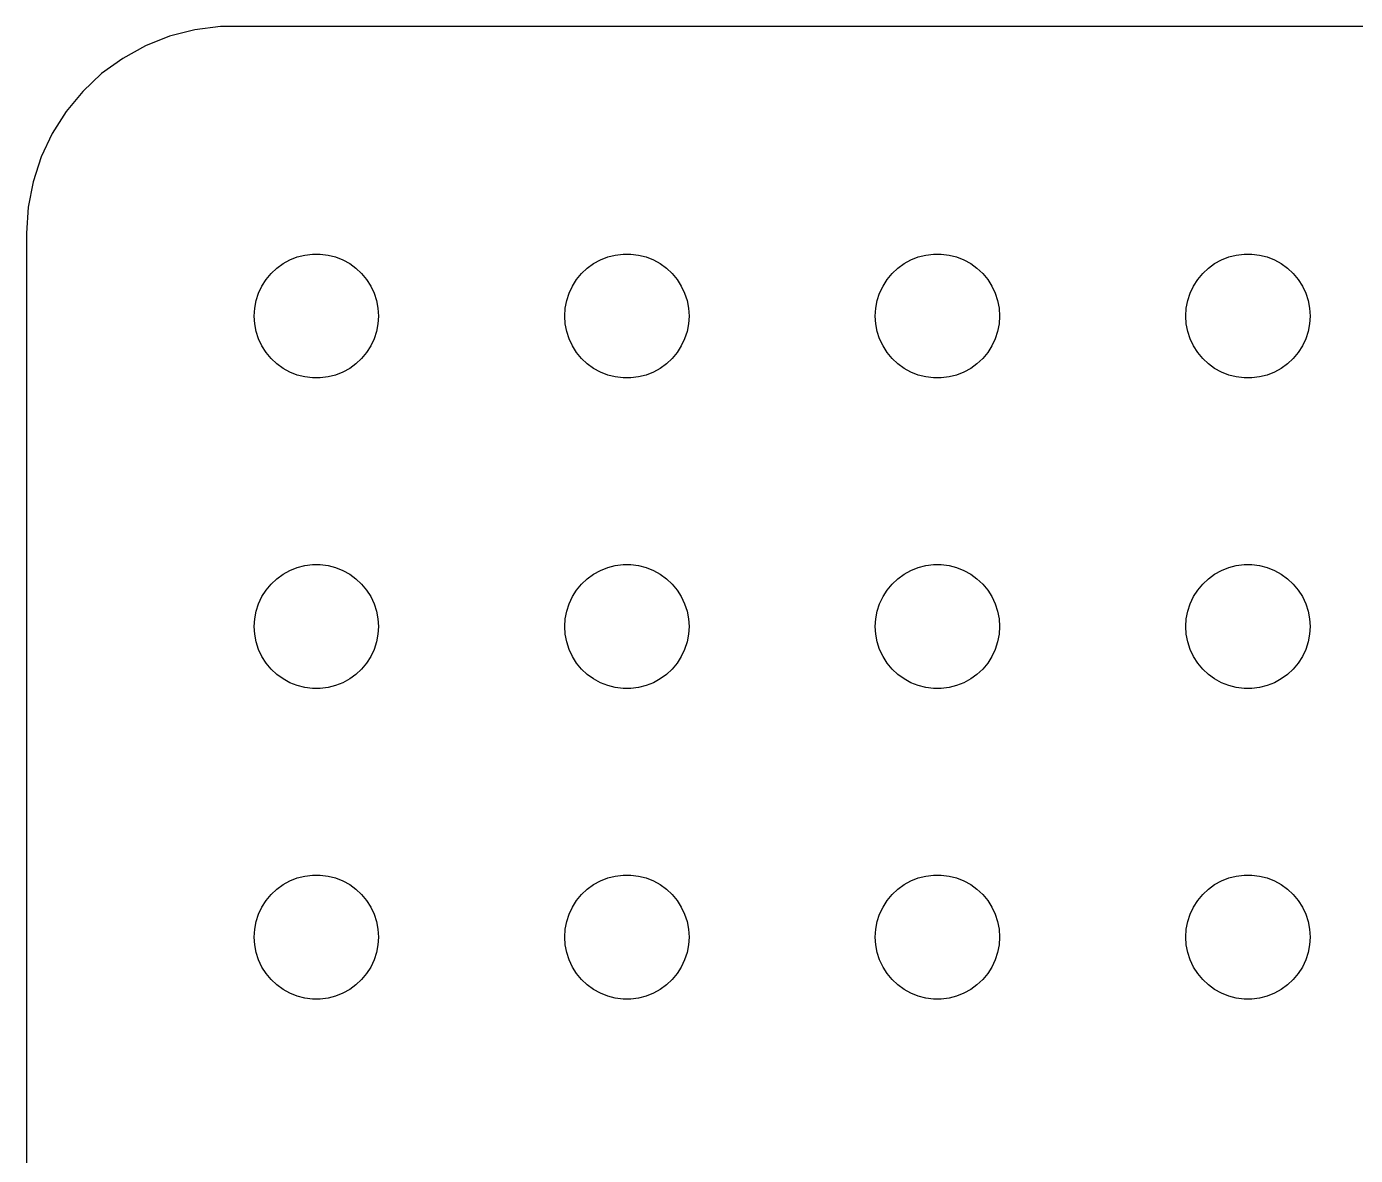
# Model space of a CAD drawing. Header units: metres. Extents: x -134 to 134, y 518 to 1078.
# Drawn here: x -134.5 to -102.4, y 594.73 to 621.99 of the extents above; entities that cross this region are included whole.
import ezdxf

# ---------------------------------------------------------------- set-up
doc = ezdxf.new("R2010")
doc.units = ezdxf.units.M

msp = doc.modelspace()

# ---------------------------------------------------------------- linework, layer by layer
for p, q in [((-131.045, 621.755), (-131.629, 621.524)), ((-130.437, 621.911), (-131.045, 621.755)), ((-129.814, 621.99), (-130.437, 621.911)), ((129.814, 621.99), (-129.814, 621.99)), ((-131.629, 621.524), (-132.179, 621.222)), ((-132.179, 621.222), (-132.687, 620.853)), ((-132.687, 620.853), (-133.145, 620.423)), ((-133.145, 620.423), (-133.545, 619.939)), ((-133.545, 619.939), (-133.882, 619.409)), ((-133.882, 619.409), (-134.149, 618.841)), ((-134.149, 618.841), (-134.343, 618.243)), ((-134.343, 618.243), (-134.461, 617.627)), ((-134.461, 617.627), (-134.5, 617)), ((-134.5, 617), (-134.5, 523)), ((-128.456, 616.156), (-128.304, 616.266)), ((-128.304, 616.266), (-128.139, 616.357)), ((-128.139, 616.357), (-127.964, 616.427)), ((-127.964, 616.427), (-127.781, 616.473)), ((-127.781, 616.473), (-127.594, 616.497)), ((-127.594, 616.497), (-127.406, 616.497)), ((-127.406, 616.497), (-127.219, 616.473)), ((-127.219, 616.473), (-127.036, 616.427)), ((-127.036, 616.427), (-126.861, 616.357)), ((-126.861, 616.357), (-126.696, 616.266)), ((-126.696, 616.266), (-126.544, 616.156)), ((-120.956, 616.156), (-120.804, 616.266)), ((-120.804, 616.266), (-120.639, 616.357)), ((-120.639, 616.357), (-120.464, 616.427)), ((-120.464, 616.427), (-120.281, 616.473)), ((-120.281, 616.473), (-120.094, 616.497)), ((-120.094, 616.497), (-119.906, 616.497)), ((-119.906, 616.497), (-119.719, 616.473)), ((-119.719, 616.473), (-119.536, 616.427)), ((-119.536, 616.427), (-119.361, 616.357)), ((-119.361, 616.357), (-119.196, 616.266)), ((-119.196, 616.266), (-119.044, 616.156)), ((-113.456, 616.156), (-113.304, 616.266)), ((-113.304, 616.266), (-113.139, 616.357)), ((-113.139, 616.357), (-112.964, 616.427)), ((-112.964, 616.427), (-112.781, 616.473)), ((-112.781, 616.473), (-112.594, 616.497)), ((-112.594, 616.497), (-112.406, 616.497)), ((-112.406, 616.497), (-112.219, 616.473)), ((-112.219, 616.473), (-112.036, 616.427)), ((-112.036, 616.427), (-111.861, 616.357)), ((-111.861, 616.357), (-111.696, 616.266)), ((-111.696, 616.266), (-111.544, 616.156)), ((-105.956, 616.156), (-105.804, 616.266)), ((-105.804, 616.266), (-105.639, 616.357)), ((-105.639, 616.357), (-105.464, 616.427)), ((-105.464, 616.427), (-105.281, 616.473)), ((-105.281, 616.473), (-105.094, 616.497)), ((-105.094, 616.497), (-104.906, 616.497)), ((-104.906, 616.497), (-104.719, 616.473)), ((-104.719, 616.473), (-104.536, 616.427)), ((-104.536, 616.427), (-104.361, 616.357)), ((-104.361, 616.357), (-104.196, 616.266)), ((-104.196, 616.266), (-104.044, 616.156)), ((-128.714, 615.882), (-128.593, 616.027)), ((-128.593, 616.027), (-128.456, 616.156)), ((-126.544, 616.156), (-126.407, 616.027)), ((-126.407, 616.027), (-126.286, 615.882)), ((-121.214, 615.882), (-121.093, 616.027)), ((-121.093, 616.027), (-120.956, 616.156)), ((-119.044, 616.156), (-118.907, 616.027)), ((-118.907, 616.027), (-118.786, 615.882)), ((-113.714, 615.882), (-113.593, 616.027)), ((-113.593, 616.027), (-113.456, 616.156)), ((-111.544, 616.156), (-111.407, 616.027)), ((-111.407, 616.027), (-111.286, 615.882)), ((-106.214, 615.882), (-106.093, 616.027)), ((-106.093, 616.027), (-105.956, 616.156)), ((-104.044, 616.156), (-103.907, 616.027)), ((-103.907, 616.027), (-103.786, 615.882)), ((-128.895, 615.552), (-128.814, 615.723)), ((-128.814, 615.723), (-128.714, 615.882)), ((-126.286, 615.882), (-126.186, 615.723)), ((-126.186, 615.723), (-126.105, 615.552)), ((-121.395, 615.552), (-121.314, 615.723)), ((-121.314, 615.723), (-121.214, 615.882)), ((-118.786, 615.882), (-118.686, 615.723)), ((-118.686, 615.723), (-118.605, 615.552)), ((-113.895, 615.552), (-113.814, 615.723)), ((-113.814, 615.723), (-113.714, 615.882)), ((-111.286, 615.882), (-111.186, 615.723)), ((-111.186, 615.723), (-111.105, 615.552)), ((-106.395, 615.552), (-106.314, 615.723)), ((-106.314, 615.723), (-106.214, 615.882)), ((-103.786, 615.882), (-103.686, 615.723)), ((-103.686, 615.723), (-103.605, 615.552)), ((-128.988, 615.188), (-128.953, 615.373)), ((-128.953, 615.373), (-128.895, 615.552)), ((-126.105, 615.552), (-126.047, 615.373)), ((-126.047, 615.373), (-126.012, 615.188)), ((-121.488, 615.188), (-121.453, 615.373)), ((-121.453, 615.373), (-121.395, 615.552)), ((-118.605, 615.552), (-118.547, 615.373)), ((-118.547, 615.373), (-118.512, 615.188)), ((-113.988, 615.188), (-113.953, 615.373)), ((-113.953, 615.373), (-113.895, 615.552)), ((-111.105, 615.552), (-111.047, 615.373)), ((-111.047, 615.373), (-111.012, 615.188)), ((-106.488, 615.188), (-106.453, 615.373)), ((-106.453, 615.373), (-106.395, 615.552)), ((-103.605, 615.552), (-103.547, 615.373)), ((-103.547, 615.373), (-103.512, 615.188)), ((-129, 615), (-128.988, 615.188)), ((-128.988, 614.812), (-129, 615)), ((-126.012, 615.188), (-126, 615)), ((-126, 615), (-126.012, 614.812)), ((-121.5, 615), (-121.488, 615.188)), ((-121.488, 614.812), (-121.5, 615)), ((-118.512, 615.188), (-118.5, 615)), ((-118.5, 615), (-118.512, 614.812)), ((-114, 615), (-113.988, 615.188)), ((-113.988, 614.812), (-114, 615)), ((-111.012, 615.188), (-111, 615)), ((-111, 615), (-111.012, 614.812)), ((-106.5, 615), (-106.488, 615.188)), ((-106.488, 614.812), (-106.5, 615)), ((-103.512, 615.188), (-103.5, 615)), ((-103.5, 615), (-103.512, 614.812)), ((-128.953, 614.627), (-128.988, 614.812)), ((-126.012, 614.812), (-126.047, 614.627)), ((-121.453, 614.627), (-121.488, 614.812)), ((-118.512, 614.812), (-118.547, 614.627)), ((-113.953, 614.627), (-113.988, 614.812)), ((-111.012, 614.812), (-111.047, 614.627)), ((-106.453, 614.627), (-106.488, 614.812)), ((-103.512, 614.812), (-103.547, 614.627)), ((-128.895, 614.448), (-128.953, 614.627)), ((-128.814, 614.277), (-128.895, 614.448)), ((-126.105, 614.448), (-126.186, 614.277)), ((-126.047, 614.627), (-126.105, 614.448)), ((-121.395, 614.448), (-121.453, 614.627)), ((-121.314, 614.277), (-121.395, 614.448)), ((-118.605, 614.448), (-118.686, 614.277)), ((-118.547, 614.627), (-118.605, 614.448)), ((-113.895, 614.448), (-113.953, 614.627)), ((-113.814, 614.277), (-113.895, 614.448)), ((-111.105, 614.448), (-111.186, 614.277)), ((-111.047, 614.627), (-111.105, 614.448)), ((-106.395, 614.448), (-106.453, 614.627)), ((-106.314, 614.277), (-106.395, 614.448)), ((-103.605, 614.448), (-103.686, 614.277)), ((-103.547, 614.627), (-103.605, 614.448)), ((-128.714, 614.118), (-128.814, 614.277)), ((-128.593, 613.973), (-128.714, 614.118)), ((-126.286, 614.118), (-126.407, 613.973)), ((-126.186, 614.277), (-126.286, 614.118)), ((-121.214, 614.118), (-121.314, 614.277)), ((-121.093, 613.973), (-121.214, 614.118)), ((-118.786, 614.118), (-118.907, 613.973)), ((-118.686, 614.277), (-118.786, 614.118)), ((-113.714, 614.118), (-113.814, 614.277)), ((-113.593, 613.973), (-113.714, 614.118)), ((-111.286, 614.118), (-111.407, 613.973)), ((-111.186, 614.277), (-111.286, 614.118)), ((-106.214, 614.118), (-106.314, 614.277)), ((-106.093, 613.973), (-106.214, 614.118)), ((-103.786, 614.118), (-103.907, 613.973)), ((-103.686, 614.277), (-103.786, 614.118)), ((-128.456, 613.844), (-128.593, 613.973)), ((-128.304, 613.734), (-128.456, 613.844)), ((-128.139, 613.643), (-128.304, 613.734)), ((-126.696, 613.734), (-126.861, 613.643)), ((-126.544, 613.844), (-126.696, 613.734)), ((-126.407, 613.973), (-126.544, 613.844)), ((-120.956, 613.844), (-121.093, 613.973)), ((-120.804, 613.734), (-120.956, 613.844)), ((-120.639, 613.643), (-120.804, 613.734)), ((-119.196, 613.734), (-119.361, 613.643)), ((-119.044, 613.844), (-119.196, 613.734)), ((-118.907, 613.973), (-119.044, 613.844)), ((-113.456, 613.844), (-113.593, 613.973)), ((-113.304, 613.734), (-113.456, 613.844)), ((-113.139, 613.643), (-113.304, 613.734)), ((-111.696, 613.734), (-111.861, 613.643)), ((-111.544, 613.844), (-111.696, 613.734)), ((-111.407, 613.973), (-111.544, 613.844)), ((-105.956, 613.844), (-106.093, 613.973)), ((-105.804, 613.734), (-105.956, 613.844)), ((-105.639, 613.643), (-105.804, 613.734)), ((-104.196, 613.734), (-104.361, 613.643)), ((-104.044, 613.844), (-104.196, 613.734)), ((-103.907, 613.973), (-104.044, 613.844)), ((-127.964, 613.573), (-128.139, 613.643)), ((-127.781, 613.527), (-127.964, 613.573)), ((-127.594, 613.503), (-127.781, 613.527)), ((-127.406, 613.503), (-127.594, 613.503)), ((-127.219, 613.527), (-127.406, 613.503)), ((-127.036, 613.573), (-127.219, 613.527)), ((-126.861, 613.643), (-127.036, 613.573)), ((-120.464, 613.573), (-120.639, 613.643)), ((-120.281, 613.527), (-120.464, 613.573)), ((-120.094, 613.503), (-120.281, 613.527)), ((-119.906, 613.503), (-120.094, 613.503)), ((-119.719, 613.527), (-119.906, 613.503)), ((-119.536, 613.573), (-119.719, 613.527)), ((-119.361, 613.643), (-119.536, 613.573)), ((-112.964, 613.573), (-113.139, 613.643)), ((-112.781, 613.527), (-112.964, 613.573)), ((-112.594, 613.503), (-112.781, 613.527)), ((-112.406, 613.503), (-112.594, 613.503)), ((-112.219, 613.527), (-112.406, 613.503)), ((-112.036, 613.573), (-112.219, 613.527)), ((-111.861, 613.643), (-112.036, 613.573)), ((-105.464, 613.573), (-105.639, 613.643)), ((-105.281, 613.527), (-105.464, 613.573)), ((-105.094, 613.503), (-105.281, 613.527)), ((-104.906, 613.503), (-105.094, 613.503)), ((-104.719, 613.527), (-104.906, 613.503)), ((-104.536, 613.573), (-104.719, 613.527)), ((-104.361, 613.643), (-104.536, 613.573)), ((-128.139, 608.857), (-127.964, 608.927)), ((-127.964, 608.927), (-127.781, 608.973)), ((-127.781, 608.973), (-127.594, 608.997)), ((-127.594, 608.997), (-127.406, 608.997)), ((-127.406, 608.997), (-127.219, 608.973)), ((-127.219, 608.973), (-127.036, 608.927)), ((-127.036, 608.927), (-126.861, 608.857)), ((-120.639, 608.857), (-120.464, 608.927)), ((-120.464, 608.927), (-120.281, 608.973)), ((-120.281, 608.973), (-120.094, 608.997)), ((-120.094, 608.997), (-119.906, 608.997)), ((-119.906, 608.997), (-119.719, 608.973)), ((-119.719, 608.973), (-119.536, 608.927)), ((-119.536, 608.927), (-119.361, 608.857)), ((-113.139, 608.857), (-112.964, 608.927)), ((-112.964, 608.927), (-112.781, 608.973)), ((-112.781, 608.973), (-112.594, 608.997)), ((-112.594, 608.997), (-112.406, 608.997)), ((-112.406, 608.997), (-112.219, 608.973)), ((-112.219, 608.973), (-112.036, 608.927)), ((-112.036, 608.927), (-111.861, 608.857)), ((-105.639, 608.857), (-105.464, 608.927)), ((-105.464, 608.927), (-105.281, 608.973)), ((-105.281, 608.973), (-105.094, 608.997)), ((-105.094, 608.997), (-104.906, 608.997)), ((-104.906, 608.997), (-104.719, 608.973)), ((-104.719, 608.973), (-104.536, 608.927)), ((-104.536, 608.927), (-104.361, 608.857)), ((-128.593, 608.527), (-128.456, 608.656)), ((-128.456, 608.656), (-128.304, 608.766)), ((-128.304, 608.766), (-128.139, 608.857)), ((-126.861, 608.857), (-126.696, 608.766)), ((-126.696, 608.766), (-126.544, 608.656)), ((-126.544, 608.656), (-126.407, 608.527)), ((-121.093, 608.527), (-120.956, 608.656)), ((-120.956, 608.656), (-120.804, 608.766)), ((-120.804, 608.766), (-120.639, 608.857)), ((-119.361, 608.857), (-119.196, 608.766)), ((-119.196, 608.766), (-119.044, 608.656)), ((-119.044, 608.656), (-118.907, 608.527)), ((-113.593, 608.527), (-113.456, 608.656)), ((-113.456, 608.656), (-113.304, 608.766)), ((-113.304, 608.766), (-113.139, 608.857)), ((-111.861, 608.857), (-111.696, 608.766)), ((-111.696, 608.766), (-111.544, 608.656)), ((-111.544, 608.656), (-111.407, 608.527)), ((-106.093, 608.527), (-105.956, 608.656)), ((-105.956, 608.656), (-105.804, 608.766)), ((-105.804, 608.766), (-105.639, 608.857)), ((-104.361, 608.857), (-104.196, 608.766)), ((-104.196, 608.766), (-104.044, 608.656)), ((-104.044, 608.656), (-103.907, 608.527)), ((-128.814, 608.223), (-128.714, 608.382)), ((-128.714, 608.382), (-128.593, 608.527)), ((-126.407, 608.527), (-126.286, 608.382)), ((-126.286, 608.382), (-126.186, 608.223)), ((-121.314, 608.223), (-121.214, 608.382)), ((-121.214, 608.382), (-121.093, 608.527)), ((-118.907, 608.527), (-118.786, 608.382)), ((-118.786, 608.382), (-118.686, 608.223)), ((-113.814, 608.223), (-113.714, 608.382)), ((-113.714, 608.382), (-113.593, 608.527)), ((-111.407, 608.527), (-111.286, 608.382)), ((-111.286, 608.382), (-111.186, 608.223)), ((-106.314, 608.223), (-106.214, 608.382)), ((-106.214, 608.382), (-106.093, 608.527)), ((-103.907, 608.527), (-103.786, 608.382)), ((-103.786, 608.382), (-103.686, 608.223)), ((-128.953, 607.873), (-128.895, 608.052)), ((-128.895, 608.052), (-128.814, 608.223)), ((-126.186, 608.223), (-126.105, 608.052)), ((-126.105, 608.052), (-126.047, 607.873)), ((-121.453, 607.873), (-121.395, 608.052)), ((-121.395, 608.052), (-121.314, 608.223)), ((-118.686, 608.223), (-118.605, 608.052)), ((-118.605, 608.052), (-118.547, 607.873)), ((-113.953, 607.873), (-113.895, 608.052)), ((-113.895, 608.052), (-113.814, 608.223)), ((-111.186, 608.223), (-111.105, 608.052)), ((-111.105, 608.052), (-111.047, 607.873)), ((-106.453, 607.873), (-106.395, 608.052)), ((-106.395, 608.052), (-106.314, 608.223)), ((-103.686, 608.223), (-103.605, 608.052)), ((-103.605, 608.052), (-103.547, 607.873)), ((-129, 607.5), (-128.988, 607.688)), ((-128.988, 607.688), (-128.953, 607.873)), ((-126.047, 607.873), (-126.012, 607.688)), ((-126.012, 607.688), (-126, 607.5)), ((-121.5, 607.5), (-121.488, 607.688)), ((-121.488, 607.688), (-121.453, 607.873)), ((-118.547, 607.873), (-118.512, 607.688)), ((-118.512, 607.688), (-118.5, 607.5)), ((-114, 607.5), (-113.988, 607.688)), ((-113.988, 607.688), (-113.953, 607.873)), ((-111.047, 607.873), (-111.012, 607.688)), ((-111.012, 607.688), (-111, 607.5)), ((-106.5, 607.5), (-106.488, 607.688)), ((-106.488, 607.688), (-106.453, 607.873)), ((-103.547, 607.873), (-103.512, 607.688)), ((-103.512, 607.688), (-103.5, 607.5)), ((-128.988, 607.312), (-129, 607.5)), ((-128.953, 607.127), (-128.988, 607.312)), ((-126.012, 607.312), (-126.047, 607.127)), ((-126, 607.5), (-126.012, 607.312)), ((-121.488, 607.312), (-121.5, 607.5)), ((-121.453, 607.127), (-121.488, 607.312)), ((-118.512, 607.312), (-118.547, 607.127)), ((-118.5, 607.5), (-118.512, 607.312)), ((-113.988, 607.312), (-114, 607.5)), ((-113.953, 607.127), (-113.988, 607.312)), ((-111.012, 607.312), (-111.047, 607.127)), ((-111, 607.5), (-111.012, 607.312)), ((-106.488, 607.312), (-106.5, 607.5)), ((-106.453, 607.127), (-106.488, 607.312)), ((-103.512, 607.312), (-103.547, 607.127)), ((-103.5, 607.5), (-103.512, 607.312)), ((-128.895, 606.948), (-128.953, 607.127)), ((-128.814, 606.777), (-128.895, 606.948)), ((-126.105, 606.948), (-126.186, 606.777)), ((-126.047, 607.127), (-126.105, 606.948)), ((-121.395, 606.948), (-121.453, 607.127)), ((-121.314, 606.777), (-121.395, 606.948)), ((-118.605, 606.948), (-118.686, 606.777)), ((-118.547, 607.127), (-118.605, 606.948)), ((-113.895, 606.948), (-113.953, 607.127)), ((-113.814, 606.777), (-113.895, 606.948)), ((-111.105, 606.948), (-111.186, 606.777)), ((-111.047, 607.127), (-111.105, 606.948)), ((-106.395, 606.948), (-106.453, 607.127)), ((-106.314, 606.777), (-106.395, 606.948)), ((-103.605, 606.948), (-103.686, 606.777)), ((-103.547, 607.127), (-103.605, 606.948)), ((-128.714, 606.618), (-128.814, 606.777)), ((-126.186, 606.777), (-126.286, 606.618)), ((-121.214, 606.618), (-121.314, 606.777)), ((-118.686, 606.777), (-118.786, 606.618)), ((-113.714, 606.618), (-113.814, 606.777)), ((-111.186, 606.777), (-111.286, 606.618)), ((-106.214, 606.618), (-106.314, 606.777)), ((-103.686, 606.777), (-103.786, 606.618)), ((-128.593, 606.473), (-128.714, 606.618)), ((-128.456, 606.344), (-128.593, 606.473)), ((-128.304, 606.234), (-128.456, 606.344)), ((-126.544, 606.344), (-126.696, 606.234)), ((-126.407, 606.473), (-126.544, 606.344)), ((-126.286, 606.618), (-126.407, 606.473)), ((-121.093, 606.473), (-121.214, 606.618)), ((-120.956, 606.344), (-121.093, 606.473)), ((-120.804, 606.234), (-120.956, 606.344)), ((-119.044, 606.344), (-119.196, 606.234)), ((-118.907, 606.473), (-119.044, 606.344)), ((-118.786, 606.618), (-118.907, 606.473)), ((-113.593, 606.473), (-113.714, 606.618)), ((-113.456, 606.344), (-113.593, 606.473)), ((-113.304, 606.234), (-113.456, 606.344)), ((-111.544, 606.344), (-111.696, 606.234)), ((-111.407, 606.473), (-111.544, 606.344)), ((-111.286, 606.618), (-111.407, 606.473)), ((-106.093, 606.473), (-106.214, 606.618)), ((-105.956, 606.344), (-106.093, 606.473)), ((-105.804, 606.234), (-105.956, 606.344)), ((-104.044, 606.344), (-104.196, 606.234)), ((-103.907, 606.473), (-104.044, 606.344)), ((-103.786, 606.618), (-103.907, 606.473)), ((-128.139, 606.143), (-128.304, 606.234)), ((-127.964, 606.073), (-128.139, 606.143)), ((-127.781, 606.027), (-127.964, 606.073)), ((-127.594, 606.003), (-127.781, 606.027)), ((-127.406, 606.003), (-127.594, 606.003)), ((-127.219, 606.027), (-127.406, 606.003)), ((-127.036, 606.073), (-127.219, 606.027)), ((-126.861, 606.143), (-127.036, 606.073)), ((-126.696, 606.234), (-126.861, 606.143)), ((-120.639, 606.143), (-120.804, 606.234)), ((-120.464, 606.073), (-120.639, 606.143)), ((-120.281, 606.027), (-120.464, 606.073)), ((-120.094, 606.003), (-120.281, 606.027)), ((-119.906, 606.003), (-120.094, 606.003)), ((-119.719, 606.027), (-119.906, 606.003)), ((-119.536, 606.073), (-119.719, 606.027)), ((-119.361, 606.143), (-119.536, 606.073)), ((-119.196, 606.234), (-119.361, 606.143)), ((-113.139, 606.143), (-113.304, 606.234)), ((-112.964, 606.073), (-113.139, 606.143)), ((-112.781, 606.027), (-112.964, 606.073)), ((-112.594, 606.003), (-112.781, 606.027)), ((-112.406, 606.003), (-112.594, 606.003)), ((-112.219, 606.027), (-112.406, 606.003)), ((-112.036, 606.073), (-112.219, 606.027)), ((-111.861, 606.143), (-112.036, 606.073)), ((-111.696, 606.234), (-111.861, 606.143)), ((-105.639, 606.143), (-105.804, 606.234)), ((-105.464, 606.073), (-105.639, 606.143)), ((-105.281, 606.027), (-105.464, 606.073)), ((-105.094, 606.003), (-105.281, 606.027)), ((-104.906, 606.003), (-105.094, 606.003)), ((-104.719, 606.027), (-104.906, 606.003)), ((-104.536, 606.073), (-104.719, 606.027)), ((-104.361, 606.143), (-104.536, 606.073)), ((-104.196, 606.234), (-104.361, 606.143)), ((-127.781, 601.473), (-127.594, 601.497)), ((-127.594, 601.497), (-127.406, 601.497)), ((-127.406, 601.497), (-127.219, 601.473)), ((-120.281, 601.473), (-120.094, 601.497)), ((-120.094, 601.497), (-119.906, 601.497)), ((-119.906, 601.497), (-119.719, 601.473)), ((-112.781, 601.473), (-112.594, 601.497)), ((-112.594, 601.497), (-112.406, 601.497)), ((-112.406, 601.497), (-112.219, 601.473)), ((-105.281, 601.473), (-105.094, 601.497)), ((-105.094, 601.497), (-104.906, 601.497)), ((-104.906, 601.497), (-104.719, 601.473)), ((-128.456, 601.156), (-128.304, 601.266)), ((-128.304, 601.266), (-128.139, 601.357)), ((-128.139, 601.357), (-127.964, 601.427)), ((-127.964, 601.427), (-127.781, 601.473)), ((-127.219, 601.473), (-127.036, 601.427)), ((-127.036, 601.427), (-126.861, 601.357)), ((-126.861, 601.357), (-126.696, 601.266)), ((-126.696, 601.266), (-126.544, 601.156)), ((-120.956, 601.156), (-120.804, 601.266)), ((-120.804, 601.266), (-120.639, 601.357)), ((-120.639, 601.357), (-120.464, 601.427)), ((-120.464, 601.427), (-120.281, 601.473)), ((-119.719, 601.473), (-119.536, 601.427)), ((-119.536, 601.427), (-119.361, 601.357)), ((-119.361, 601.357), (-119.196, 601.266)), ((-119.196, 601.266), (-119.044, 601.156)), ((-113.456, 601.156), (-113.304, 601.266)), ((-113.304, 601.266), (-113.139, 601.357)), ((-113.139, 601.357), (-112.964, 601.427)), ((-112.964, 601.427), (-112.781, 601.473)), ((-112.219, 601.473), (-112.036, 601.427)), ((-112.036, 601.427), (-111.861, 601.357)), ((-111.861, 601.357), (-111.696, 601.266)), ((-111.696, 601.266), (-111.544, 601.156)), ((-105.956, 601.156), (-105.804, 601.266)), ((-105.804, 601.266), (-105.639, 601.357)), ((-105.639, 601.357), (-105.464, 601.427)), ((-105.464, 601.427), (-105.281, 601.473)), ((-104.719, 601.473), (-104.536, 601.427)), ((-104.536, 601.427), (-104.361, 601.357)), ((-104.361, 601.357), (-104.196, 601.266)), ((-104.196, 601.266), (-104.044, 601.156)), ((-128.814, 600.723), (-128.714, 600.882)), ((-128.714, 600.882), (-128.593, 601.027)), ((-128.593, 601.027), (-128.456, 601.156)), ((-126.544, 601.156), (-126.407, 601.027)), ((-126.407, 601.027), (-126.286, 600.882)), ((-126.286, 600.882), (-126.186, 600.723)), ((-121.314, 600.723), (-121.214, 600.882)), ((-121.214, 600.882), (-121.093, 601.027)), ((-121.093, 601.027), (-120.956, 601.156)), ((-119.044, 601.156), (-118.907, 601.027)), ((-118.907, 601.027), (-118.786, 600.882)), ((-118.786, 600.882), (-118.686, 600.723)), ((-113.814, 600.723), (-113.714, 600.882)), ((-113.714, 600.882), (-113.593, 601.027)), ((-113.593, 601.027), (-113.456, 601.156)), ((-111.544, 601.156), (-111.407, 601.027)), ((-111.407, 601.027), (-111.286, 600.882)), ((-111.286, 600.882), (-111.186, 600.723)), ((-106.314, 600.723), (-106.214, 600.882)), ((-106.214, 600.882), (-106.093, 601.027)), ((-106.093, 601.027), (-105.956, 601.156)), ((-104.044, 601.156), (-103.907, 601.027)), ((-103.907, 601.027), (-103.786, 600.882)), ((-103.786, 600.882), (-103.686, 600.723)), ((-128.953, 600.373), (-128.895, 600.552)), ((-128.895, 600.552), (-128.814, 600.723)), ((-126.186, 600.723), (-126.105, 600.552)), ((-126.105, 600.552), (-126.047, 600.373)), ((-121.453, 600.373), (-121.395, 600.552)), ((-121.395, 600.552), (-121.314, 600.723)), ((-118.686, 600.723), (-118.605, 600.552)), ((-118.605, 600.552), (-118.547, 600.373)), ((-113.953, 600.373), (-113.895, 600.552)), ((-113.895, 600.552), (-113.814, 600.723)), ((-111.186, 600.723), (-111.105, 600.552)), ((-111.105, 600.552), (-111.047, 600.373)), ((-106.453, 600.373), (-106.395, 600.552)), ((-106.395, 600.552), (-106.314, 600.723)), ((-103.686, 600.723), (-103.605, 600.552)), ((-103.605, 600.552), (-103.547, 600.373)), ((-128.988, 600.188), (-128.953, 600.373)), ((-126.047, 600.373), (-126.012, 600.188)), ((-121.488, 600.188), (-121.453, 600.373)), ((-118.547, 600.373), (-118.512, 600.188)), ((-113.988, 600.188), (-113.953, 600.373)), ((-111.047, 600.373), (-111.012, 600.188)), ((-106.488, 600.188), (-106.453, 600.373)), ((-103.547, 600.373), (-103.512, 600.188)), ((-129, 600), (-128.988, 600.188)), ((-128.988, 599.812), (-129, 600)), ((-126.012, 600.188), (-126, 600)), ((-126, 600), (-126.012, 599.812)), ((-121.5, 600), (-121.488, 600.188)), ((-121.488, 599.812), (-121.5, 600)), ((-118.512, 600.188), (-118.5, 600)), ((-118.5, 600), (-118.512, 599.812)), ((-114, 600), (-113.988, 600.188)), ((-113.988, 599.812), (-114, 600)), ((-111.012, 600.188), (-111, 600)), ((-111, 600), (-111.012, 599.812)), ((-106.5, 600), (-106.488, 600.188)), ((-106.488, 599.812), (-106.5, 600)), ((-103.512, 600.188), (-103.5, 600)), ((-103.5, 600), (-103.512, 599.812)), ((-128.953, 599.627), (-128.988, 599.812)), ((-128.895, 599.448), (-128.953, 599.627)), ((-126.047, 599.627), (-126.105, 599.448)), ((-126.012, 599.812), (-126.047, 599.627)), ((-121.453, 599.627), (-121.488, 599.812)), ((-121.395, 599.448), (-121.453, 599.627)), ((-118.547, 599.627), (-118.605, 599.448)), ((-118.512, 599.812), (-118.547, 599.627)), ((-113.953, 599.627), (-113.988, 599.812)), ((-113.895, 599.448), (-113.953, 599.627)), ((-111.047, 599.627), (-111.105, 599.448)), ((-111.012, 599.812), (-111.047, 599.627)), ((-106.453, 599.627), (-106.488, 599.812)), ((-106.395, 599.448), (-106.453, 599.627)), ((-103.547, 599.627), (-103.605, 599.448)), ((-103.512, 599.812), (-103.547, 599.627)), ((-128.814, 599.277), (-128.895, 599.448)), ((-128.714, 599.118), (-128.814, 599.277)), ((-126.186, 599.277), (-126.286, 599.118)), ((-126.105, 599.448), (-126.186, 599.277)), ((-121.314, 599.277), (-121.395, 599.448)), ((-121.214, 599.118), (-121.314, 599.277)), ((-118.686, 599.277), (-118.786, 599.118)), ((-118.605, 599.448), (-118.686, 599.277)), ((-113.814, 599.277), (-113.895, 599.448)), ((-113.714, 599.118), (-113.814, 599.277)), ((-111.186, 599.277), (-111.286, 599.118)), ((-111.105, 599.448), (-111.186, 599.277)), ((-106.314, 599.277), (-106.395, 599.448)), ((-106.214, 599.118), (-106.314, 599.277)), ((-103.686, 599.277), (-103.786, 599.118)), ((-103.605, 599.448), (-103.686, 599.277)), ((-128.593, 598.973), (-128.714, 599.118)), ((-128.456, 598.844), (-128.593, 598.973)), ((-126.407, 598.973), (-126.544, 598.844)), ((-126.286, 599.118), (-126.407, 598.973)), ((-121.093, 598.973), (-121.214, 599.118)), ((-120.956, 598.844), (-121.093, 598.973)), ((-118.907, 598.973), (-119.044, 598.844)), ((-118.786, 599.118), (-118.907, 598.973)), ((-113.593, 598.973), (-113.714, 599.118)), ((-113.456, 598.844), (-113.593, 598.973)), ((-111.407, 598.973), (-111.544, 598.844)), ((-111.286, 599.118), (-111.407, 598.973)), ((-106.093, 598.973), (-106.214, 599.118)), ((-105.956, 598.844), (-106.093, 598.973)), ((-103.907, 598.973), (-104.044, 598.844)), ((-103.786, 599.118), (-103.907, 598.973)), ((-128.304, 598.734), (-128.456, 598.844)), ((-128.139, 598.643), (-128.304, 598.734)), ((-127.964, 598.573), (-128.139, 598.643)), ((-126.861, 598.643), (-127.036, 598.573)), ((-126.696, 598.734), (-126.861, 598.643)), ((-126.544, 598.844), (-126.696, 598.734)), ((-120.804, 598.734), (-120.956, 598.844)), ((-120.639, 598.643), (-120.804, 598.734)), ((-120.464, 598.573), (-120.639, 598.643)), ((-119.361, 598.643), (-119.536, 598.573)), ((-119.196, 598.734), (-119.361, 598.643)), ((-119.044, 598.844), (-119.196, 598.734)), ((-113.304, 598.734), (-113.456, 598.844)), ((-113.139, 598.643), (-113.304, 598.734)), ((-112.964, 598.573), (-113.139, 598.643)), ((-111.861, 598.643), (-112.036, 598.573)), ((-111.696, 598.734), (-111.861, 598.643)), ((-111.544, 598.844), (-111.696, 598.734)), ((-105.804, 598.734), (-105.956, 598.844)), ((-105.639, 598.643), (-105.804, 598.734)), ((-105.464, 598.573), (-105.639, 598.643)), ((-104.361, 598.643), (-104.536, 598.573)), ((-104.196, 598.734), (-104.361, 598.643)), ((-104.044, 598.844), (-104.196, 598.734)), ((-127.781, 598.527), (-127.964, 598.573)), ((-127.594, 598.503), (-127.781, 598.527)), ((-127.406, 598.503), (-127.594, 598.503)), ((-127.219, 598.527), (-127.406, 598.503)), ((-127.036, 598.573), (-127.219, 598.527)), ((-120.281, 598.527), (-120.464, 598.573)), ((-120.094, 598.503), (-120.281, 598.527)), ((-119.906, 598.503), (-120.094, 598.503)), ((-119.719, 598.527), (-119.906, 598.503)), ((-119.536, 598.573), (-119.719, 598.527)), ((-112.781, 598.527), (-112.964, 598.573)), ((-112.594, 598.503), (-112.781, 598.527)), ((-112.406, 598.503), (-112.594, 598.503)), ((-112.219, 598.527), (-112.406, 598.503)), ((-112.036, 598.573), (-112.219, 598.527)), ((-105.281, 598.527), (-105.464, 598.573)), ((-105.094, 598.503), (-105.281, 598.527)), ((-104.906, 598.503), (-105.094, 598.503)), ((-104.719, 598.527), (-104.906, 598.503)), ((-104.536, 598.573), (-104.719, 598.527))]:
    msp.add_line(p, q)

doc.saveas('drawing.dxf')
